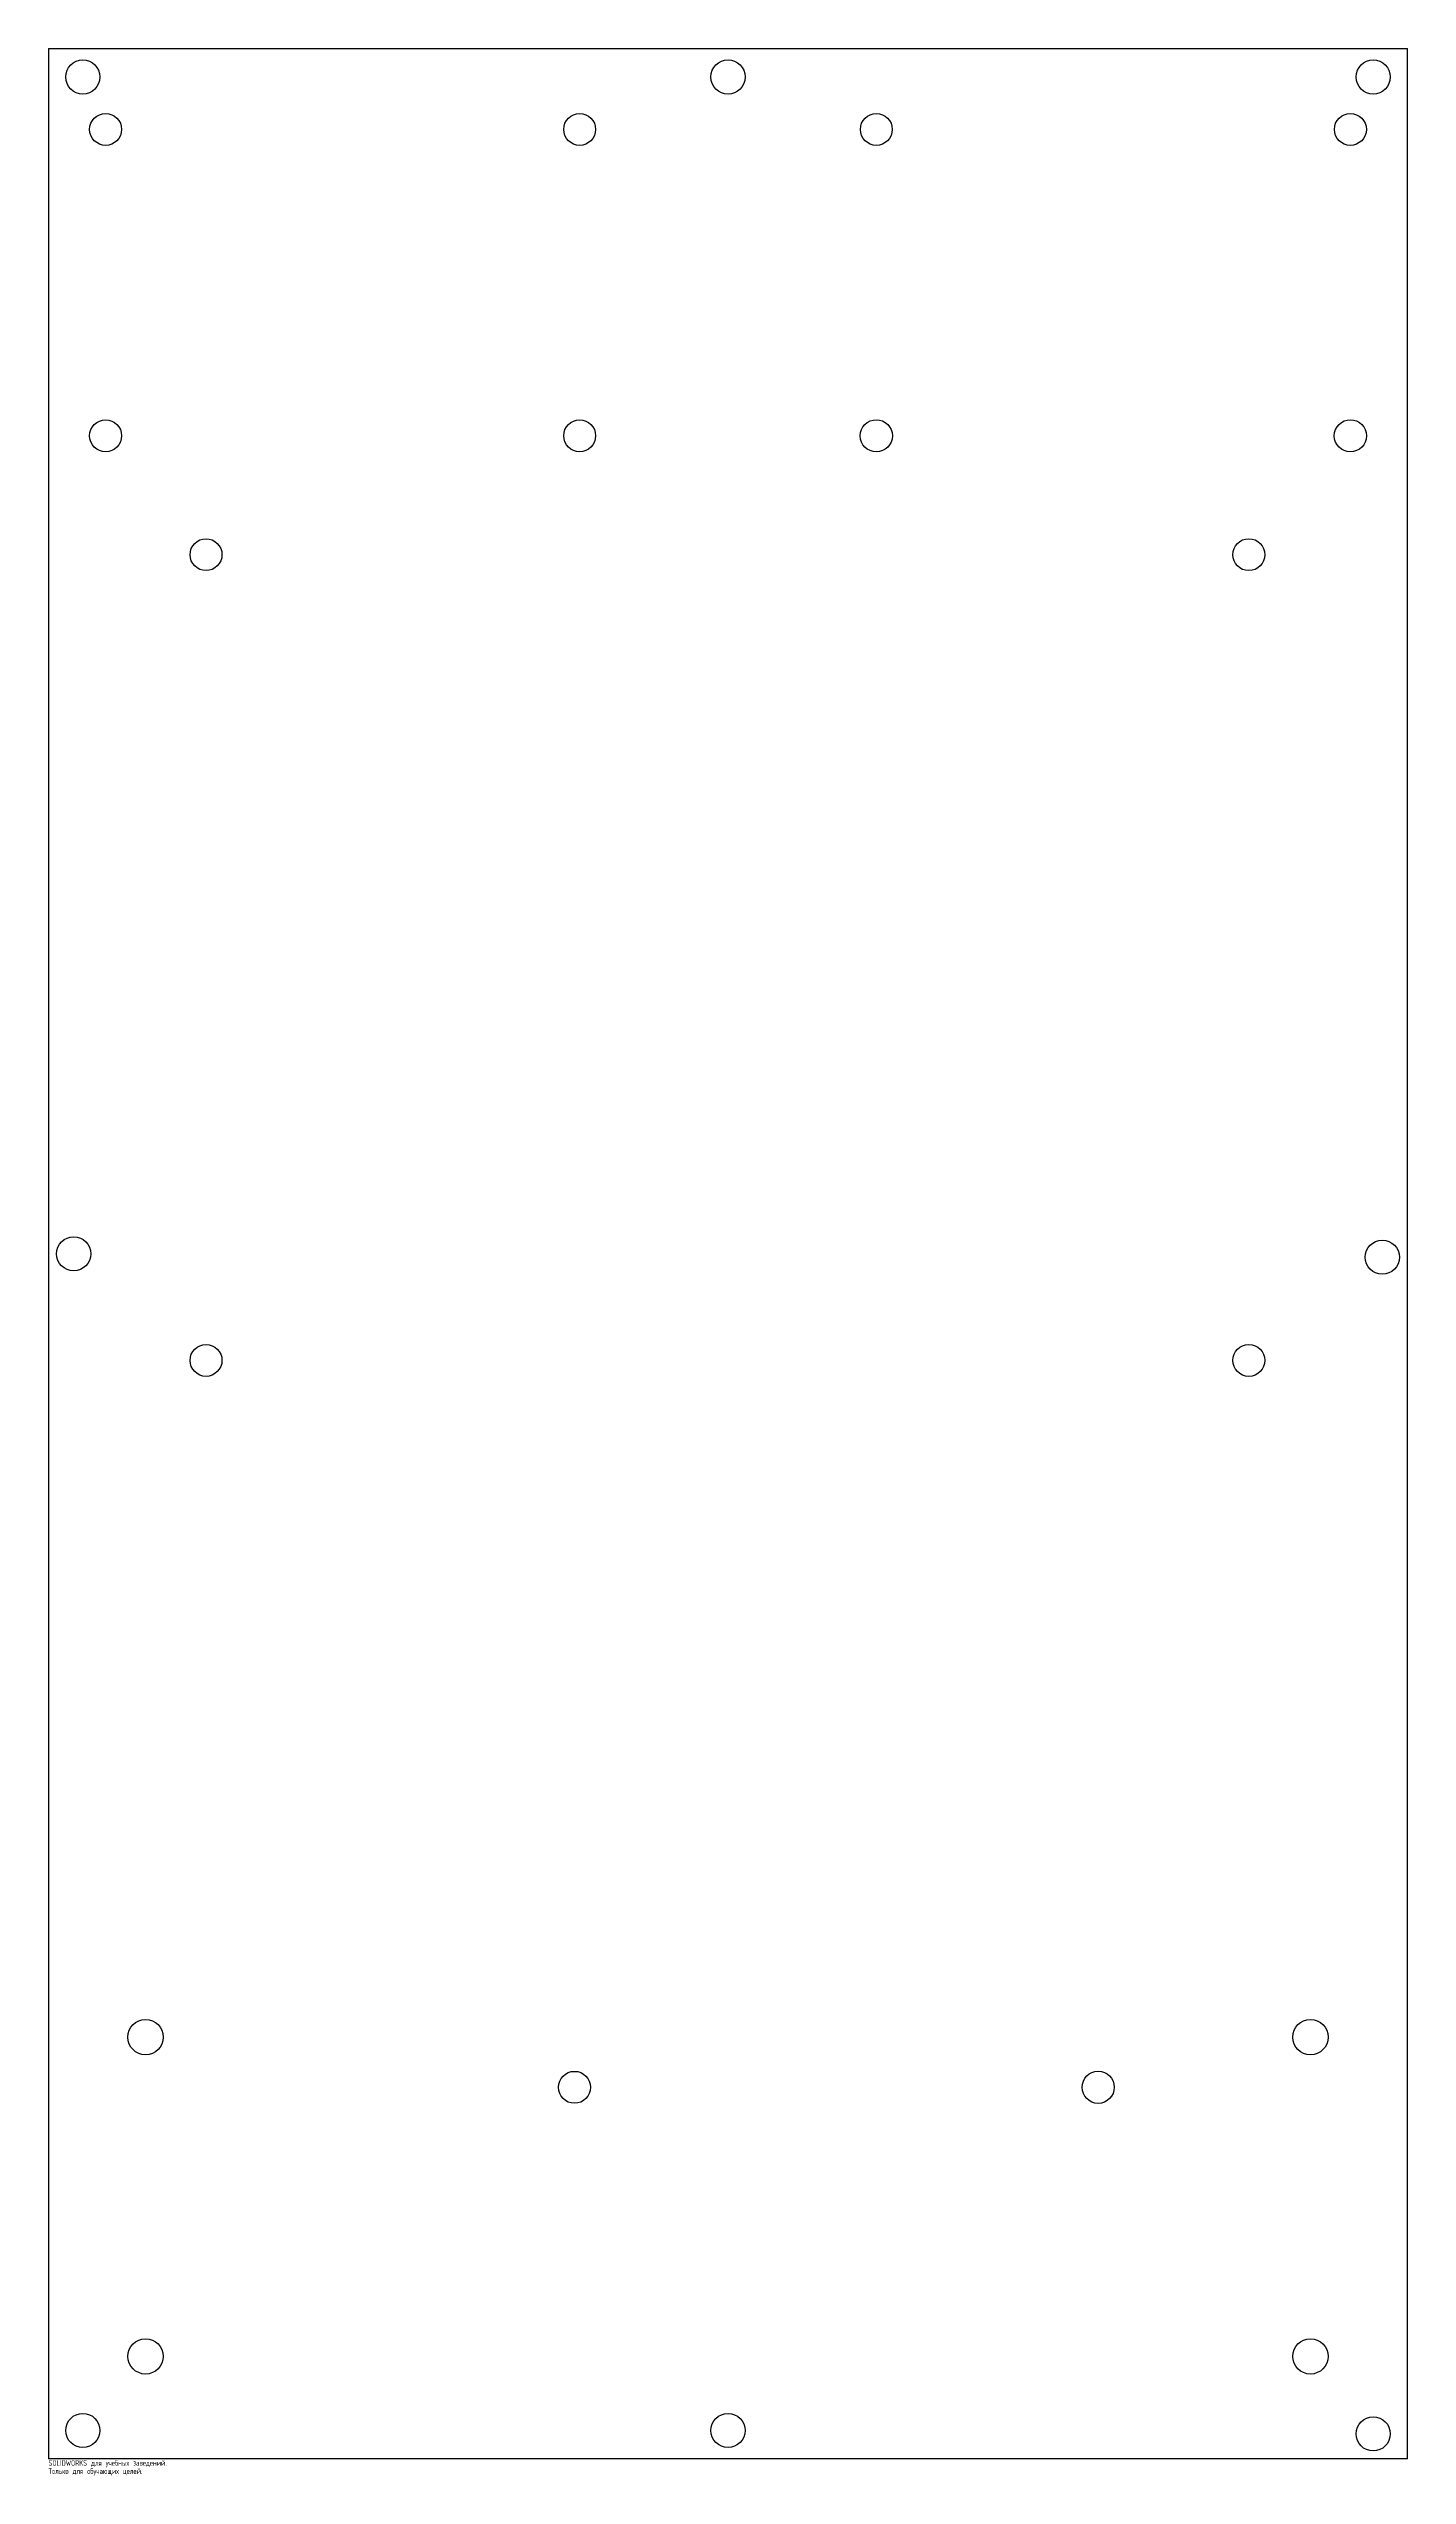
# Model space of a CAD drawing. Header units: millimetres. Extents: x -596 to 596, y -1022 to 1107.
import ezdxf

# ---------------------------------------------------------------- set-up
doc = ezdxf.new("R2010")
doc.units = ezdxf.units.MM
doc.styles.add('SLDTEXTSTYLE0', font='TXT', dxfattribs={"width": 0.7, "bigfont": 'bigfont'})

msp = doc.modelspace()

# ---------------------------------------------------------------- linework, layer by layer
at = {"color": 7, "linetype": 'Continuous', "lineweight": 25}
for p, q in [((-595.5, 1107.2), (595.5, 1107.2)), ((-595.5, 1107.2), (-595.5, -1007.1)), ((595.5, -1007.1), (595.5, 1107.2)), ((595.5, -1007.1), (-595.5, -1007.1))]:
    msp.add_line(p, q, dxfattribs=at)
for centre, radius in [((-565.5, 1082.2), 15), ((0, 1082.2), 15), ((565.5, 1082.2), 15), ((-545.5, 1036.2), 14), ((-130, 1036.2), 14), ((130, 1036.2), 14), ((545.5, 1036.2), 14), ((-545.5, 767.5), 14), ((-130, 767.5), 14), ((130, 767.5), 14.1), ((545.5, 767.5), 14.1), ((-457.5, 663.2), 14), ((456.5, 663.2), 14), ((-573.5, 50), 15), ((573.5, 47), 15), ((-457.5, -43.5), 14), ((456.5, -43.5), 14), ((-510.5, -637.1), 15.5), ((510.5, -637.1), 15.5), ((-134.5, -681.1), 14), ((324.5, -681.1), 14.1), ((-510.5, -917.1), 15.5), ((510.5, -917.1), 15.5), ((-565.5, -982.1), 15), ((0, -982.1), 15), ((565.5, -985.1), 15)]:
    msp.add_circle(centre, radius, dxfattribs=at)

# ---------------------------------------------------------------- texts
at = {"color": 7, "linetype": 'Continuous', "char_height": 4.834, "attachment_point": 1, "style": 'SLDTEXTSTYLE0'}
for s, insert in [('Только для обучающих целей.', (-595.5, -1015.4)), ('SOLIDWORKS для учебных заведений.', (-595.5, -1008.2))]:
    msp.add_mtext(s, dxfattribs=dict(at, insert=insert))

doc.saveas('drawing.dxf')
